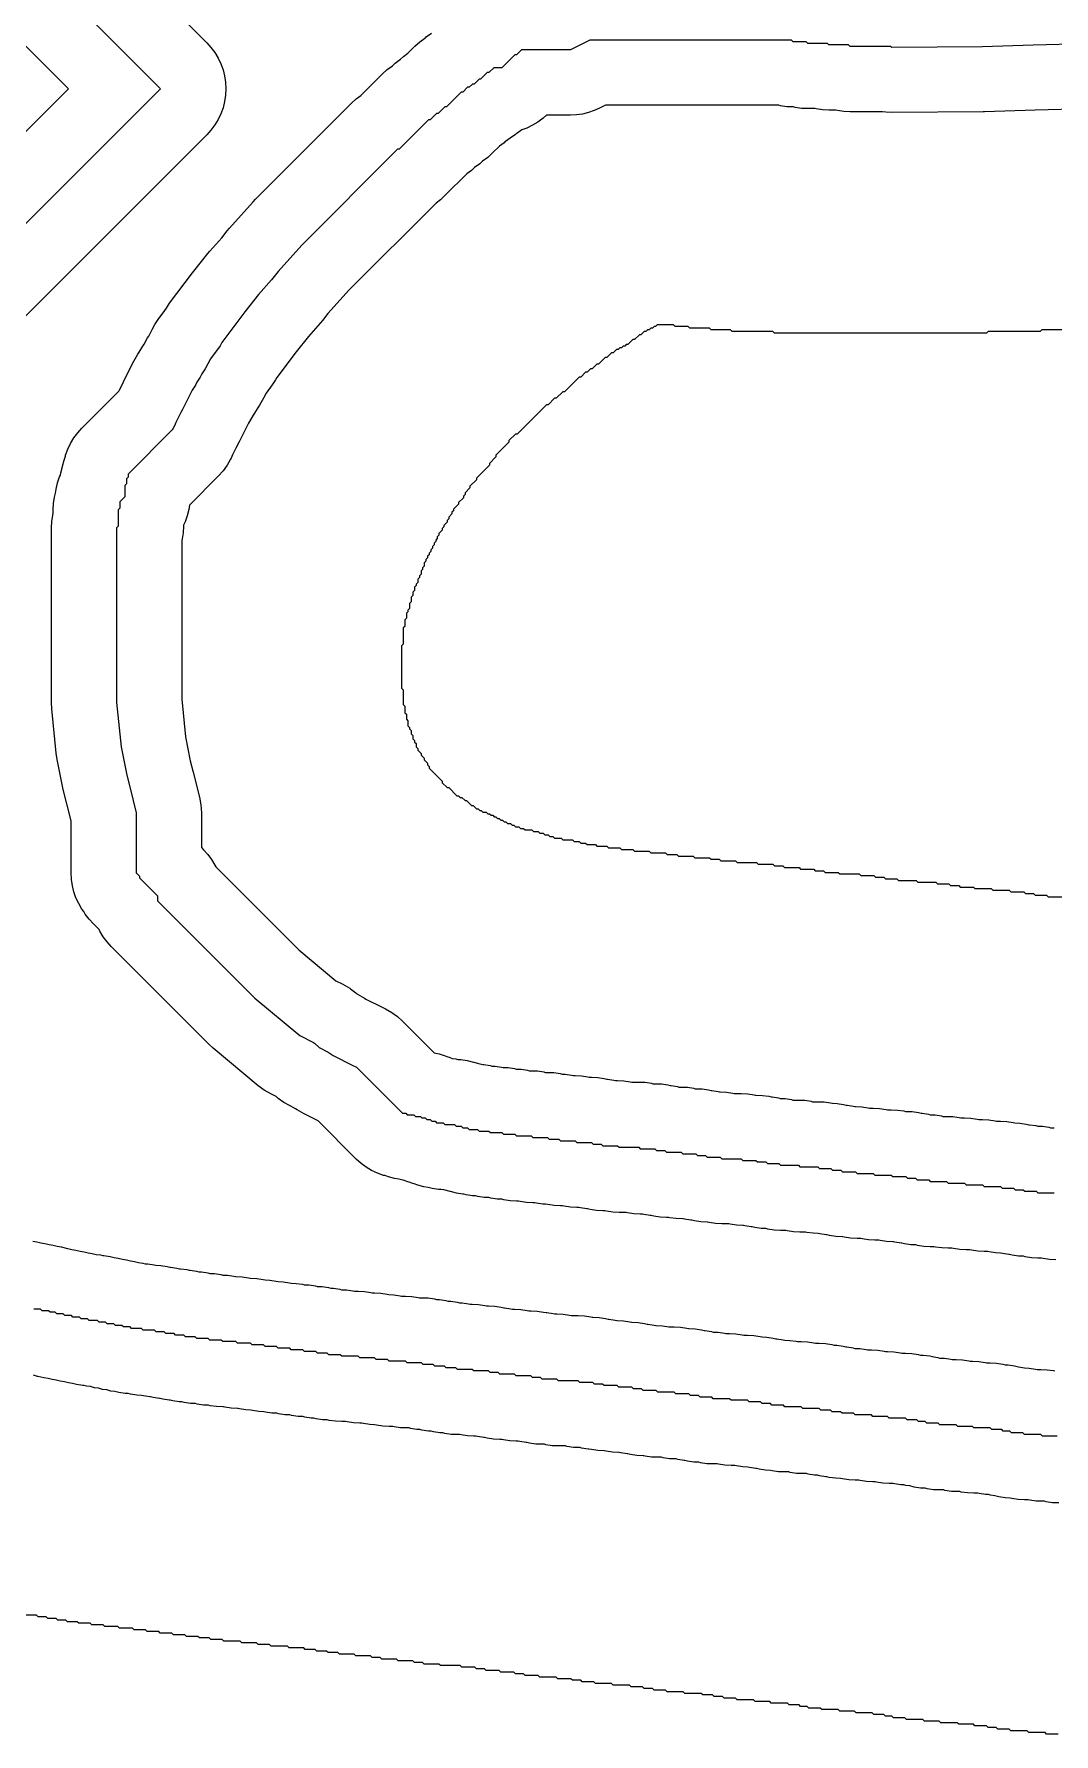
# Model space of a CAD drawing. Header units: millimetres. Extents: x 0 to 1800, y 0 to 406.
# Drawn here: x 1620.3 to 1683, y 34.4 to 138.8 of the extents above; entities that cross this region are included whole.
import ezdxf

# ---------------------------------------------------------------- set-up
doc = ezdxf.new("R2010")
doc.units = ezdxf.units.MM
for name, color, linetype in [('CENTERLINE', 1, 'Continuous'), ('GROOVE_8MM', 3, 'Continuous'), ('OUTLINE', 7, 'Continuous')]:
    doc.layers.add(name, color=color, linetype=linetype)

msp = doc.modelspace()

# ---------------------------------------------------------------- linework, layer by layer
at = {"layer": 'CENTERLINE'}
for points in [[(1610.54, 117.82), (1628.12, 135.4), (1613.65, 149.87)], [(1684.84, 138.17), (1681.67, 138.08), (1678.57, 137.98), (1672.99, 137.94), (1672.94, 137.99), (1670.44, 137.99), (1670.34, 138.09), (1669.14, 138.09), (1669.04, 138.19), (1667.84, 138.19), (1667.74, 138.29), (1666.94, 138.29), (1666.84, 138.39), (1654.47, 138.39), (1653.27, 137.79), (1650.26, 137.79), (1649.96, 137.49), (1649.86, 137.49), (1649.06, 136.69), (1648.56, 136.69), (1648.26, 136.39), (1648.16, 136.39), (1647.76, 135.99), (1647.66, 135.99), (1647.36, 135.69), (1647.26, 135.69), (1647.06, 135.49), (1646.96, 135.49), (1646.66, 135.19), (1646.56, 135.19), (1645.66, 134.29), (1645.56, 134.29), (1645.16, 133.89), (1645.06, 133.89), (1644.66, 133.49), (1644.56, 133.49), (1642.76, 131.69), (1642.66, 131.69), (1636.78, 125.8), (1635.33, 124.18), (1634.93, 123.68), (1634.13, 122.78), (1633.28, 121.71), (1631.87, 119.83), (1631.77, 119.63), (1631.17, 118.83), (1630.85, 118.2), (1630.65, 117.9), (1630.55, 117.7), (1630.35, 117.4), (1630.25, 117.2), (1630.05, 116.9), (1629.46, 115.72), (1629.36, 115.52), (1629.16, 115.12), (1629.06, 114.92), (1628.96, 114.72), (1628.86, 114.52), (1628.83, 114.46), (1626.12, 111.75), (1626.12, 111.55), (1626.02, 111.45), (1626.02, 111.15), (1625.92, 111.05), (1625.92, 110.35), (1625.62, 110.05), (1625.62, 109.65), (1625.52, 109.55), (1625.52, 108.55), (1625.42, 108.45), (1625.42, 97.73), (1625.69, 95.01), (1626.04, 93.27), (1626.24, 92.47), (1626.62, 90.95), (1626.62, 87.26), (1626.82, 87.06), (1626.82, 86.96), (1627.92, 85.86), (1627.92, 85.56), (1633.9, 79.58), (1636.67, 77.28), (1637.51, 76.86), (1637.56, 76.82), (1637.85, 76.54), (1638.41, 76.26), (1638.71, 76.06), (1639.88, 75.47), (1640.15, 75.34), (1642.96, 72.52), (1643.16, 72.52), (1643.26, 72.42), (1643.66, 72.42), (1643.76, 72.32), (1644.06, 72.32), (1644.16, 72.22), (1644.36, 72.22), (1644.46, 72.12), (1644.66, 72.12), (1644.76, 72.02), (1644.96, 72.02), (1645.06, 71.92), (1645.46, 71.92), (1645.56, 71.82), (1646.16, 71.82), (1646.26, 71.72), (1646.56, 71.72), (1646.66, 71.62), (1646.96, 71.62), (1647.06, 71.52), (1647.56, 71.52), (1647.66, 71.42), (1648.26, 71.42), (1648.36, 71.32), (1649.06, 71.32), (1649.16, 71.22), (1649.86, 71.22), (1649.96, 71.12), (1650.86, 71.12), (1650.96, 71.02), (1651.86, 71.02), (1651.96, 70.92), (1652.56, 70.92), (1652.66, 70.82), (1653.56, 70.82), (1653.66, 70.72), (1654.56, 70.72), (1654.66, 70.62), (1655.16, 70.62), (1655.26, 70.52), (1656.16, 70.52), (1656.26, 70.42), (1657.46, 70.42), (1657.56, 70.32), (1658.46, 70.32), (1658.56, 70.22), (1659.06, 70.22), (1659.16, 70.12), (1660.06, 70.12), (1660.16, 70.02), (1660.96, 70.02), (1661.06, 69.92), (1661.56, 69.92), (1661.66, 69.82), (1662.46, 69.82), (1662.56, 69.72), (1663.76, 69.72), (1663.86, 69.62), (1664.66, 69.62), (1664.76, 69.52), (1665.26, 69.52), (1665.36, 69.42), (1666.06, 69.42), (1666.16, 69.32), (1667.26, 69.32), (1667.36, 69.22), (1668.46, 69.22), (1668.56, 69.12), (1669.26, 69.12), (1669.36, 69.02), (1669.86, 69.02), (1669.96, 68.92), (1670.76, 68.92), (1670.86, 68.82), (1671.86, 68.82), (1671.96, 68.72), (1672.96, 68.72), (1673.06, 68.62), (1673.86, 68.62), (1673.96, 68.52), (1674.46, 68.52), (1674.56, 68.42), (1675.26, 68.42), (1675.36, 68.32), (1676.36, 68.32), (1676.46, 68.22), (1677.46, 68.22), (1677.56, 68.12), (1678.56, 68.12), (1678.66, 68.02), (1679.66, 68.02), (1679.76, 67.92), (1680.46, 67.92), (1680.56, 67.82), (1681.06, 67.82), (1681.16, 67.72), (1681.86, 67.72), (1681.96, 67.62), (1682.96, 67.62)], [(1683.14, 52.69), (1682.24, 52.69), (1682.14, 52.79), (1681.14, 52.79), (1681.04, 52.89), (1680.34, 52.89), (1680.24, 52.99), (1679.84, 52.99), (1679.74, 53.09), (1679.14, 53.09), (1679.04, 53.19), (1678.04, 53.19), (1677.94, 53.29), (1677.04, 53.29), (1676.94, 53.39), (1675.94, 53.39), (1675.84, 53.49), (1675.14, 53.49), (1675.04, 53.59), (1674.64, 53.59), (1674.54, 53.69), (1673.94, 53.69), (1673.84, 53.79), (1672.84, 53.79), (1672.74, 53.89), (1671.84, 53.89), (1671.74, 53.99), (1670.74, 53.99), (1670.64, 54.09), (1669.94, 54.09), (1669.84, 54.19), (1669.34, 54.19), (1669.24, 54.29), (1668.64, 54.29), (1668.54, 54.39), (1667.54, 54.39), (1667.44, 54.49), (1666.44, 54.49), (1666.34, 54.59), (1665.64, 54.59), (1665.54, 54.69), (1665.04, 54.69), (1664.94, 54.79), (1664.24, 54.79), (1664.14, 54.89), (1663.14, 54.89), (1663.04, 54.99), (1662.04, 54.99), (1661.94, 55.09), (1661.24, 55.09), (1661.14, 55.19), (1660.64, 55.19), (1660.54, 55.29), (1659.74, 55.29), (1659.64, 55.39), (1658.64, 55.39), (1658.54, 55.49), (1657.74, 55.49), (1657.64, 55.59), (1657.14, 55.59), (1657.04, 55.69), (1656.24, 55.69), (1656.14, 55.79), (1655.34, 55.79), (1655.24, 55.89), (1654.74, 55.89), (1654.64, 55.99), (1653.84, 55.99), (1653.74, 56.09), (1652.54, 56.09), (1652.44, 56.19), (1651.54, 56.19), (1651.44, 56.29), (1650.94, 56.29), (1650.84, 56.39), (1649.94, 56.39), (1649.84, 56.49), (1648.94, 56.49), (1648.84, 56.59), (1648.34, 56.59), (1648.24, 56.69), (1647.34, 56.69), (1647.24, 56.79), (1646.34, 56.79), (1646.24, 56.89), (1645.64, 56.89), (1645.54, 56.99), (1644.94, 56.99), (1644.84, 57.09), (1644.24, 57.09), (1644.14, 57.19), (1643.24, 57.19), (1643.14, 57.29), (1642.14, 57.29), (1642.04, 57.39), (1641.34, 57.39), (1641.24, 57.49), (1640.34, 57.49), (1640.24, 57.59), (1639.24, 57.59), (1639.14, 57.69), (1638.44, 57.69), (1638.34, 57.79), (1637.74, 57.79), (1637.64, 57.89), (1636.94, 57.89), (1636.84, 57.99), (1636.14, 57.99), (1636.04, 58.09), (1635.34, 58.09), (1635.24, 58.19), (1634.54, 58.19), (1634.44, 58.29), (1633.74, 58.29), (1633.64, 58.39), (1632.84, 58.39), (1632.74, 58.49), (1631.94, 58.49), (1631.84, 58.59), (1631.14, 58.59), (1631.04, 58.69), (1630.34, 58.69), (1630.24, 58.79), (1629.64, 58.79), (1629.54, 58.89), (1629.04, 58.89), (1628.94, 58.99), (1628.44, 58.99), (1628.34, 59.09), (1627.84, 59.09), (1627.74, 59.19), (1627.04, 59.19), (1626.94, 59.29), (1626.34, 59.29), (1626.24, 59.39), (1625.84, 59.39), (1625.74, 59.49), (1625.34, 59.49), (1625.24, 59.59), (1624.84, 59.59), (1624.74, 59.69), (1624.34, 59.69), (1624.24, 59.79), (1623.74, 59.79), (1623.64, 59.89), (1623.24, 59.89), (1623.14, 59.99), (1622.74, 59.99), (1622.64, 60.09), (1622.24, 60.09), (1622.14, 60.19), (1621.74, 60.19), (1621.64, 60.29), (1621.34, 60.29), (1621.24, 60.39), (1620.84, 60.39), (1620.74, 60.49), (1620.34, 60.49)]]:
    msp.add_lwpolyline(points, dxfattribs=at)
at = {"layer": 'GROOVE_8MM'}
for points in [[(1616.48, 152.7), (1630.95, 138.23), (1631.21, 137.94), (1631.45, 137.63), (1631.65, 137.29), (1631.82, 136.94), (1631.95, 136.57), (1632.04, 136.19), (1632.1, 135.8), (1632.12, 135.4), (1632.1, 135.01), (1632.04, 134.62), (1631.95, 134.24), (1631.82, 133.87), (1631.65, 133.52), (1631.45, 133.18), (1631.21, 132.87), (1630.95, 132.58), (1613.37, 115)], [(1608.42, 121.36), (1622.46, 135.4), (1611.29, 146.58)], [(1683.06, 63.52), (1682.67, 63.54), (1682.28, 63.6), (1682.19, 63.62), (1681.96, 63.62), (1681.57, 63.64), (1681.18, 63.7), (1681.07, 63.73), (1680.77, 63.74), (1680.38, 63.8), (1680.22, 63.84), (1680.17, 63.84), (1679.78, 63.9), (1679.67, 63.93), (1679.37, 63.94), (1678.98, 64), (1678.89, 64.02), (1678.66, 64.02), (1678.27, 64.04), (1677.88, 64.1), (1677.79, 64.12), (1677.56, 64.12), (1677.17, 64.14), (1676.78, 64.2), (1676.69, 64.22), (1676.46, 64.22), (1676.07, 64.24), (1675.68, 64.3), (1675.59, 64.32), (1675.36, 64.32), (1674.97, 64.34), (1674.58, 64.4), (1674.47, 64.43), (1674.17, 64.44), (1673.78, 64.5), (1673.62, 64.54), (1673.57, 64.54), (1673.18, 64.6), (1673.09, 64.62), (1673.06, 64.62), (1672.67, 64.64), (1672.28, 64.7), (1672.19, 64.72), (1671.96, 64.72), (1671.57, 64.74), (1671.18, 64.8), (1671.09, 64.82), (1670.86, 64.82), (1670.47, 64.84), (1670.08, 64.9), (1669.99, 64.92), (1669.96, 64.92), (1669.57, 64.94), (1669.18, 65), (1669.02, 65.04), (1668.97, 65.04), (1668.58, 65.1), (1668.47, 65.13), (1668.17, 65.14), (1667.78, 65.2), (1667.69, 65.22), (1667.36, 65.22), (1666.97, 65.24), (1666.58, 65.3), (1666.49, 65.32), (1666.16, 65.32), (1665.77, 65.34), (1665.38, 65.4), (1665.27, 65.43), (1664.97, 65.44), (1664.58, 65.5), (1664.42, 65.54), (1664.37, 65.54), (1663.98, 65.6), (1663.89, 65.62), (1663.86, 65.62), (1663.47, 65.64), (1663.08, 65.7), (1662.99, 65.72), (1662.56, 65.72), (1662.17, 65.74), (1661.78, 65.8), (1661.69, 65.82), (1661.66, 65.82), (1661.27, 65.84), (1660.88, 65.9), (1660.72, 65.94), (1660.67, 65.94), (1660.28, 66), (1660.19, 66.02), (1660.16, 66.02), (1659.77, 66.04), (1659.38, 66.1), (1659.29, 66.12), (1659.16, 66.12), (1658.77, 66.14), (1658.38, 66.2), (1658.22, 66.24), (1658.17, 66.24), (1657.78, 66.3), (1657.69, 66.32), (1657.56, 66.32), (1657.17, 66.34), (1656.78, 66.4), (1656.69, 66.42), (1656.26, 66.42), (1655.87, 66.44), (1655.48, 66.5), (1655.39, 66.52), (1655.26, 66.52), (1654.87, 66.54), (1654.48, 66.6), (1654.32, 66.64), (1654.27, 66.64), (1653.88, 66.7), (1653.79, 66.72), (1653.66, 66.72), (1653.27, 66.74), (1652.88, 66.8), (1652.79, 66.82), (1652.66, 66.82), (1652.27, 66.84), (1651.88, 66.9), (1651.74, 66.94), (1651.57, 66.94), (1651.18, 67), (1651.09, 67.02), (1650.96, 67.02), (1650.57, 67.04), (1650.18, 67.1), (1650.09, 67.12), (1649.96, 67.12), (1649.57, 67.14), (1649.18, 67.2), (1649.07, 67.23), (1648.77, 67.24), (1648.38, 67.3), (1648.27, 67.33), (1647.97, 67.34), (1647.58, 67.4), (1647.44, 67.44), (1647.27, 67.44), (1646.88, 67.5), (1646.72, 67.54), (1646.67, 67.54), (1646.28, 67.6), (1645.9, 67.7), (1645.89, 67.7), (1645.88, 67.7), (1645.5, 67.8), (1645.49, 67.8), (1645.48, 67.8), (1645.34, 67.84), (1645.17, 67.84), (1644.78, 67.9), (1644.53, 67.96), (1644.28, 68), (1643.9, 68.1), (1643.67, 68.18), (1643.6, 68.2), (1643.37, 68.28), (1643.3, 68.3), (1643.07, 68.38), (1643, 68.4), (1642.99, 68.4), (1642.98, 68.4), (1642.73, 68.46), (1642.48, 68.5), (1642.1, 68.6), (1641.87, 68.68), (1641.8, 68.7), (1641.43, 68.83), (1641.07, 69), (1640.74, 69.2), (1640.42, 69.43), (1640.13, 69.7), (1637.78, 72.05), (1636.92, 72.48), (1636.49, 72.73), (1636.4, 72.79), (1636.06, 72.96), (1635.68, 73.17), (1635.34, 73.42), (1635.22, 73.53), (1634.88, 73.7), (1634.48, 73.93), (1634.11, 74.2), (1631.34, 76.51), (1631.07, 76.76), (1625.09, 82.74), (1624.83, 83.03), (1624.59, 83.34), (1624.39, 83.68), (1624.34, 83.79), (1623.99, 84.14), (1623.73, 84.43), (1623.49, 84.74), (1623.4, 84.9), (1623.29, 85.04), (1623.09, 85.38), (1622.92, 85.73), (1622.79, 86.1), (1622.7, 86.48), (1622.64, 86.87), (1622.62, 87.26), (1622.62, 90.46), (1622.36, 91.5), (1622.16, 92.3), (1622.12, 92.48), (1621.77, 94.23), (1621.71, 94.62), (1621.44, 97.34), (1621.42, 97.73), (1621.42, 108.45), (1621.44, 108.84), (1621.5, 109.23), (1621.52, 109.32), (1621.52, 109.55), (1621.54, 109.94), (1621.6, 110.33), (1621.66, 110.58), (1621.7, 110.83), (1621.79, 111.21), (1621.92, 111.58), (1621.98, 111.69), (1622, 111.83), (1622.09, 112.21), (1622.09, 112.22), (1622.1, 112.23), (1622.19, 112.61), (1622.27, 112.84), (1622.29, 112.91), (1622.42, 113.28), (1622.59, 113.63), (1622.79, 113.97), (1623.03, 114.28), (1623.29, 114.57), (1625.55, 116.83), (1625.59, 116.91), (1625.79, 117.31), (1625.89, 117.51), (1626.47, 118.68), (1626.72, 119.11), (1626.8, 119.23), (1627.02, 119.61), (1627.1, 119.73), (1627.32, 120.11), (1627.39, 120.21), (1627.59, 120.62), (1627.77, 120.94), (1627.97, 121.23), (1628.38, 121.78), (1628.47, 121.94), (1628.67, 122.23), (1630.08, 124.11), (1630.16, 124.21), (1631.01, 125.28), (1631.14, 125.44), (1631.87, 126.26), (1632.21, 126.68), (1632.34, 126.84), (1633.79, 128.46), (1633.95, 128.63), (1639.83, 134.51), (1640.12, 134.78), (1640.4, 134.99), (1641.73, 136.31), (1642.02, 136.58), (1642.34, 136.81), (1642.34, 136.81), (1642.52, 136.98), (1642.84, 137.21), (1642.84, 137.21), (1643.02, 137.38), (1643.3, 137.59), (1643.73, 138.01), (1644.02, 138.28), (1644.34, 138.51), (1644.37, 138.53), (1644.42, 138.58), (1644.74, 138.81)], [(1684.96, 134.18), (1681.79, 134.08), (1678.69, 133.99), (1678.6, 133.98), (1673.02, 133.94), (1672.62, 133.96), (1672.42, 133.99), (1670.44, 133.99), (1670.05, 134), (1669.66, 134.06), (1669.57, 134.09), (1669.14, 134.09), (1668.75, 134.1), (1668.36, 134.16), (1668.27, 134.19), (1667.84, 134.19), (1667.45, 134.2), (1667.06, 134.26), (1666.97, 134.29), (1666.94, 134.29), (1666.55, 134.3), (1666.16, 134.36), (1666.07, 134.39), (1655.42, 134.39), (1655.06, 134.21), (1654.72, 134.06), (1654.37, 133.94), (1654.01, 133.85), (1653.64, 133.8), (1653.27, 133.79), (1651.81, 133.79), (1651.6, 133.59), (1651.28, 133.36), (1650.94, 133.16), (1650.59, 132.99), (1650.28, 132.88), (1649.98, 132.66), (1649.95, 132.64), (1649.9, 132.59), (1649.58, 132.36), (1649.42, 132.26), (1649.28, 132.16), (1649.25, 132.14), (1649.2, 132.09), (1648.92, 131.88), (1648.49, 131.46), (1648.2, 131.19), (1647.88, 130.96), (1647.88, 130.96), (1647.7, 130.79), (1647.38, 130.56), (1647.38, 130.56), (1647.2, 130.39), (1646.92, 130.18), (1645.59, 128.86), (1645.3, 128.59), (1645.02, 128.38), (1639.69, 123.06), (1638.39, 121.6), (1638.06, 121.18), (1637.92, 121.02), (1637.19, 120.2), (1636.44, 119.26), (1635.26, 117.68), (1635.17, 117.53), (1634.97, 117.23), (1634.59, 116.72), (1634.43, 116.41), (1634.18, 115.98), (1634.1, 115.86), (1633.88, 115.48), (1633.8, 115.36), (1633.58, 114.98), (1633.52, 114.88), (1633.04, 113.93), (1632.94, 113.73), (1632.74, 113.33), (1632.64, 113.13), (1632.54, 112.93), (1632.44, 112.73), (1632.41, 112.67), (1632.2, 112.3), (1631.95, 111.95), (1631.66, 111.63), (1629.89, 109.85), (1629.84, 109.57), (1629.75, 109.18), (1629.62, 108.81), (1629.52, 108.61), (1629.52, 108.55), (1629.5, 108.15), (1629.44, 107.77), (1629.42, 107.67), (1629.42, 97.93), (1629.65, 95.61), (1629.94, 94.15), (1630.12, 93.44), (1630.5, 91.92), (1630.59, 91.44), (1630.62, 90.95), (1630.62, 88.82), (1630.75, 88.69), (1631.01, 88.4), (1631.25, 88.09), (1631.45, 87.75), (1631.5, 87.64), (1636.6, 82.54), (1638.87, 80.65), (1639.3, 80.43), (1639.73, 80.18), (1639.78, 80.15), (1640.1, 79.91), (1640.17, 79.85), (1640.2, 79.83), (1640.63, 79.58), (1640.72, 79.52), (1641.67, 79.05), (1641.93, 78.92), (1642.31, 78.7), (1642.65, 78.45), (1642.97, 78.17), (1644.91, 76.23), (1645.22, 76.15), (1645.45, 76.07), (1645.52, 76.05), (1645.75, 75.97), (1645.82, 75.95), (1646.02, 75.88), (1646.24, 75.85), (1646.37, 75.81), (1646.55, 75.81), (1646.94, 75.75), (1647.32, 75.65), (1647.33, 75.65), (1647.34, 75.65), (1647.72, 75.55), (1647.73, 75.55), (1647.74, 75.55), (1647.9, 75.51), (1647.95, 75.51), (1648.34, 75.45), (1648.47, 75.41), (1648.65, 75.41), (1649.04, 75.35), (1649.15, 75.32), (1649.45, 75.31), (1649.84, 75.25), (1649.95, 75.22), (1650.25, 75.21), (1650.64, 75.15), (1650.73, 75.12), (1650.86, 75.12), (1651.25, 75.11), (1651.64, 75.05), (1651.73, 75.02), (1651.86, 75.02), (1652.25, 75.01), (1652.64, 74.95), (1652.77, 74.91), (1652.95, 74.91), (1653.34, 74.85), (1653.43, 74.82), (1653.56, 74.82), (1653.95, 74.81), (1654.34, 74.75), (1654.43, 74.72), (1654.56, 74.72), (1654.95, 74.71), (1655.34, 74.65), (1655.5, 74.61), (1655.55, 74.61), (1655.94, 74.55), (1656.03, 74.52), (1656.16, 74.52), (1656.55, 74.51), (1656.94, 74.45), (1657.03, 74.42), (1657.46, 74.42), (1657.85, 74.41), (1658.24, 74.35), (1658.33, 74.32), (1658.46, 74.32), (1658.85, 74.31), (1659.24, 74.25), (1659.4, 74.21), (1659.45, 74.21), (1659.84, 74.15), (1659.93, 74.12), (1660.06, 74.12), (1660.45, 74.11), (1660.84, 74.05), (1660.93, 74.02), (1660.96, 74.02), (1661.35, 74.01), (1661.74, 73.95), (1661.9, 73.91), (1661.95, 73.91), (1662.34, 73.85), (1662.43, 73.82), (1662.46, 73.82), (1662.85, 73.81), (1663.24, 73.75), (1663.33, 73.72), (1663.76, 73.72), (1664.15, 73.71), (1664.54, 73.65), (1664.63, 73.62), (1664.66, 73.62), (1665.05, 73.61), (1665.44, 73.55), (1665.6, 73.51), (1665.65, 73.51), (1666.04, 73.45), (1666.15, 73.42), (1666.45, 73.41), (1666.84, 73.35), (1666.93, 73.32), (1667.26, 73.32), (1667.65, 73.31), (1668.04, 73.25), (1668.13, 73.22), (1668.46, 73.22), (1668.85, 73.21), (1669.24, 73.15), (1669.35, 73.12), (1669.65, 73.11), (1670.04, 73.05), (1670.2, 73.01), (1670.25, 73.01), (1670.64, 72.95), (1670.73, 72.92), (1670.76, 72.92), (1671.15, 72.91), (1671.54, 72.85), (1671.63, 72.82), (1671.86, 72.82), (1672.25, 72.81), (1672.64, 72.75), (1672.73, 72.72), (1672.96, 72.72), (1673.35, 72.71), (1673.74, 72.65), (1673.83, 72.62), (1673.86, 72.62), (1674.25, 72.61), (1674.64, 72.55), (1674.8, 72.51), (1674.85, 72.51), (1675.24, 72.45), (1675.35, 72.42), (1675.65, 72.41), (1676.04, 72.35), (1676.13, 72.32), (1676.36, 72.32), (1676.75, 72.31), (1677.14, 72.25), (1677.23, 72.22), (1677.46, 72.22), (1677.85, 72.21), (1678.24, 72.15), (1678.33, 72.12), (1678.56, 72.12), (1678.95, 72.11), (1679.34, 72.05), (1679.43, 72.02), (1679.66, 72.02), (1680.05, 72.01), (1680.44, 71.95), (1680.55, 71.92), (1680.85, 71.91), (1681.24, 71.85), (1681.4, 71.81), (1681.45, 71.81), (1681.84, 71.75), (1681.95, 71.72), (1682.25, 71.71), (1682.64, 71.65), (1682.73, 71.62), (1682.96, 71.62)], [(1620.27, 64.65), (1620.52, 64.61), (1620.77, 64.55), (1621.02, 64.51), (1621.27, 64.45), (1621.52, 64.41), (1621.77, 64.35), (1622.02, 64.31), (1622.4, 64.21), (1622.41, 64.21), (1622.42, 64.21), (1622.67, 64.15), (1622.92, 64.11), (1623.17, 64.05), (1623.42, 64.01), (1623.67, 63.95), (1623.92, 63.91), (1624.17, 63.85), (1624.42, 63.81), (1624.58, 63.77), (1624.63, 63.77), (1625.02, 63.71), (1625.27, 63.65), (1625.52, 63.61), (1625.77, 63.55), (1626.02, 63.51), (1626.27, 63.45), (1626.52, 63.41), (1626.77, 63.35), (1627.02, 63.31), (1627.16, 63.27), (1627.33, 63.27), (1627.72, 63.21), (1627.83, 63.18), (1628.13, 63.17), (1628.52, 63.11), (1628.68, 63.07), (1628.73, 63.07), (1629.12, 63.01), (1629.28, 62.97), (1629.33, 62.97), (1629.72, 62.91), (1629.88, 62.87), (1629.93, 62.87), (1630.32, 62.81), (1630.46, 62.77), (1630.63, 62.77), (1631.02, 62.71), (1631.13, 62.68), (1631.43, 62.67), (1631.82, 62.61), (1631.93, 62.58), (1632.23, 62.57), (1632.62, 62.51), (1632.71, 62.49), (1632.74, 62.49), (1633.13, 62.47), (1633.52, 62.41), (1633.61, 62.39), (1633.64, 62.39), (1634.03, 62.37), (1634.42, 62.31), (1634.53, 62.28), (1634.83, 62.27), (1635.22, 62.21), (1635.33, 62.18), (1635.63, 62.17), (1636.02, 62.11), (1636.13, 62.08), (1636.43, 62.07), (1636.82, 62.01), (1636.93, 61.98), (1637.23, 61.97), (1637.62, 61.91), (1637.73, 61.88), (1638.03, 61.87), (1638.42, 61.81), (1638.56, 61.77), (1638.73, 61.77), (1639.12, 61.71), (1639.23, 61.68), (1639.53, 61.67), (1639.92, 61.61), (1640.01, 61.59), (1640.24, 61.59), (1640.63, 61.57), (1641.02, 61.51), (1641.11, 61.49), (1641.24, 61.49), (1641.63, 61.47), (1642.02, 61.41), (1642.13, 61.38), (1642.43, 61.37), (1642.82, 61.31), (1642.91, 61.29), (1643.14, 61.29), (1643.53, 61.27), (1643.92, 61.21), (1644.01, 61.19), (1644.14, 61.19), (1644.53, 61.17), (1644.92, 61.11), (1645.06, 61.07), (1645.23, 61.07), (1645.62, 61.01), (1645.76, 60.97), (1645.93, 60.97), (1646.32, 60.91), (1646.46, 60.87), (1646.63, 60.87), (1647.02, 60.81), (1647.11, 60.79), (1647.24, 60.79), (1647.63, 60.77), (1648.02, 60.71), (1648.11, 60.69), (1648.24, 60.69), (1648.63, 60.67), (1649.02, 60.61), (1649.18, 60.57), (1649.23, 60.57), (1649.62, 60.51), (1649.71, 60.49), (1649.84, 60.49), (1650.23, 60.47), (1650.62, 60.41), (1650.71, 60.39), (1650.84, 60.39), (1651.23, 60.37), (1651.62, 60.31), (1651.78, 60.27), (1651.83, 60.27), (1652.22, 60.21), (1652.31, 60.19), (1652.44, 60.19), (1652.83, 60.17), (1653.22, 60.11), (1653.31, 60.09), (1653.74, 60.09), (1654.13, 60.07), (1654.52, 60.01), (1654.61, 59.99), (1654.64, 59.99), (1655.03, 59.97), (1655.42, 59.91), (1655.58, 59.87), (1655.63, 59.87), (1656.02, 59.81), (1656.11, 59.79), (1656.14, 59.79), (1656.53, 59.77), (1656.92, 59.71), (1657.01, 59.69), (1657.04, 59.69), (1657.43, 59.67), (1657.82, 59.61), (1657.98, 59.57), (1658.03, 59.57), (1658.42, 59.51), (1658.51, 59.49), (1658.54, 59.49), (1658.93, 59.47), (1659.32, 59.41), (1659.41, 59.39), (1659.64, 59.39), (1660.03, 59.37), (1660.42, 59.31), (1660.51, 59.29), (1660.54, 59.29), (1660.93, 59.27), (1661.32, 59.21), (1661.48, 59.17), (1661.53, 59.17), (1661.92, 59.11), (1662.03, 59.08), (1662.33, 59.07), (1662.72, 59.01), (1662.81, 58.99), (1663.04, 58.99), (1663.43, 58.97), (1663.82, 58.91), (1663.91, 58.89), (1664.14, 58.89), (1664.53, 58.87), (1664.92, 58.81), (1665.03, 58.78), (1665.33, 58.77), (1665.72, 58.71), (1665.88, 58.67), (1665.93, 58.67), (1666.32, 58.61), (1666.43, 58.58), (1666.73, 58.57), (1667.12, 58.51), (1667.21, 58.49), (1667.44, 58.49), (1667.83, 58.47), (1668.22, 58.41), (1668.31, 58.39), (1668.54, 58.39), (1668.93, 58.37), (1669.32, 58.31), (1669.46, 58.27), (1669.63, 58.27), (1670.02, 58.21), (1670.18, 58.17), (1670.23, 58.17), (1670.62, 58.11), (1670.73, 58.08), (1671.03, 58.07), (1671.42, 58.01), (1671.51, 57.99), (1671.74, 57.99), (1672.13, 57.97), (1672.52, 57.91), (1672.61, 57.89), (1672.74, 57.89), (1673.13, 57.87), (1673.52, 57.81), (1673.61, 57.79), (1673.84, 57.79), (1674.23, 57.77), (1674.62, 57.71), (1674.76, 57.67), (1674.93, 57.67), (1675.32, 57.61), (1675.57, 57.55), (1675.82, 57.51), (1675.93, 57.48), (1676.23, 57.47), (1676.62, 57.41), (1676.71, 57.39), (1676.94, 57.39), (1677.33, 57.37), (1677.72, 57.31), (1677.81, 57.29), (1677.94, 57.29), (1678.33, 57.27), (1678.72, 57.21), (1678.81, 57.19), (1679.04, 57.19), (1679.43, 57.17), (1679.82, 57.11), (1679.96, 57.07), (1680.13, 57.07), (1680.52, 57.01), (1680.77, 56.95), (1681.02, 56.91), (1681.13, 56.88), (1681.43, 56.87), (1681.82, 56.81), (1681.91, 56.79), (1682.14, 56.79), (1682.53, 56.77), (1682.92, 56.71), (1683.01, 56.69)], [(1683.24, 48.59), (1682.85, 48.6), (1682.46, 48.66), (1682.37, 48.69), (1682.24, 48.69), (1681.85, 48.7), (1681.46, 48.76), (1681.37, 48.79), (1681.14, 48.79), (1680.75, 48.8), (1680.36, 48.86), (1680.25, 48.89), (1679.95, 48.9), (1679.56, 48.96), (1679.31, 49.03), (1679.06, 49.06), (1678.93, 49.1), (1678.75, 49.1), (1678.36, 49.16), (1678.27, 49.19), (1678.04, 49.19), (1677.65, 49.2), (1677.26, 49.26), (1677.17, 49.29), (1677.04, 49.29), (1676.65, 49.3), (1676.26, 49.36), (1676.17, 49.39), (1675.94, 49.39), (1675.55, 49.4), (1675.16, 49.46), (1675.05, 49.49), (1674.75, 49.5), (1674.36, 49.56), (1674.11, 49.63), (1673.86, 49.66), (1673.73, 49.7), (1673.55, 49.7), (1673.16, 49.76), (1673.07, 49.79), (1672.84, 49.79), (1672.45, 49.8), (1672.06, 49.86), (1671.97, 49.89), (1671.84, 49.89), (1671.45, 49.9), (1671.06, 49.96), (1670.97, 49.99), (1670.74, 49.99), (1670.35, 50), (1669.96, 50.06), (1669.85, 50.09), (1669.55, 50.1), (1669.16, 50.16), (1669, 50.2), (1668.95, 50.2), (1668.56, 50.26), (1668.43, 50.3), (1668.25, 50.3), (1667.86, 50.36), (1667.77, 50.39), (1667.54, 50.39), (1667.15, 50.4), (1666.76, 50.46), (1666.67, 50.49), (1666.44, 50.49), (1666.05, 50.5), (1665.66, 50.56), (1665.55, 50.59), (1665.25, 50.6), (1664.86, 50.66), (1664.7, 50.7), (1664.65, 50.7), (1664.26, 50.76), (1664.15, 50.79), (1663.85, 50.8), (1663.46, 50.86), (1663.37, 50.89), (1663.14, 50.89), (1662.75, 50.9), (1662.36, 50.96), (1662.27, 50.99), (1662.04, 50.99), (1661.65, 51), (1661.26, 51.06), (1661.15, 51.09), (1660.85, 51.1), (1660.46, 51.16), (1660.3, 51.2), (1660.25, 51.2), (1659.86, 51.26), (1659.77, 51.29), (1659.74, 51.29), (1659.35, 51.3), (1658.96, 51.36), (1658.87, 51.39), (1658.64, 51.39), (1658.25, 51.4), (1657.86, 51.46), (1657.77, 51.49), (1657.74, 51.49), (1657.35, 51.5), (1656.96, 51.56), (1656.8, 51.6), (1656.75, 51.6), (1656.36, 51.66), (1656.27, 51.69), (1656.24, 51.69), (1655.85, 51.7), (1655.46, 51.76), (1655.37, 51.79), (1655.34, 51.79), (1654.95, 51.8), (1654.56, 51.86), (1654.4, 51.9), (1654.35, 51.9), (1653.96, 51.96), (1653.87, 51.99), (1653.84, 51.99), (1653.45, 52), (1653.06, 52.06), (1652.97, 52.09), (1652.54, 52.09), (1652.15, 52.1), (1651.76, 52.16), (1651.67, 52.19), (1651.54, 52.19), (1651.15, 52.2), (1650.76, 52.26), (1650.6, 52.3), (1650.55, 52.3), (1650.16, 52.36), (1650.07, 52.39), (1649.94, 52.39), (1649.55, 52.4), (1649.16, 52.46), (1649.07, 52.49), (1648.94, 52.49), (1648.55, 52.5), (1648.16, 52.56), (1648, 52.6), (1647.95, 52.6), (1647.56, 52.66), (1647.47, 52.69), (1647.34, 52.69), (1646.95, 52.7), (1646.56, 52.76), (1646.47, 52.79), (1646.34, 52.79), (1645.95, 52.8), (1645.56, 52.86), (1645.43, 52.9), (1645.25, 52.9), (1644.86, 52.96), (1644.73, 53), (1644.55, 53), (1644.16, 53.06), (1644.03, 53.1), (1643.85, 53.1), (1643.46, 53.16), (1643.37, 53.19), (1643.24, 53.19), (1642.85, 53.2), (1642.46, 53.26), (1642.37, 53.29), (1642.14, 53.29), (1641.75, 53.3), (1641.36, 53.36), (1641.25, 53.39), (1640.95, 53.4), (1640.56, 53.46), (1640.47, 53.49), (1640.34, 53.49), (1639.95, 53.5), (1639.56, 53.56), (1639.47, 53.59), (1639.24, 53.59), (1638.85, 53.6), (1638.46, 53.66), (1638.35, 53.69), (1638.05, 53.7), (1637.66, 53.76), (1637.53, 53.8), (1637.35, 53.8), (1636.96, 53.86), (1636.85, 53.89), (1636.55, 53.9), (1636.16, 53.96), (1636.05, 53.99), (1635.75, 54), (1635.36, 54.06), (1635.25, 54.09), (1634.95, 54.1), (1634.56, 54.16), (1634.45, 54.19), (1634.15, 54.2), (1633.76, 54.26), (1633.65, 54.29), (1633.35, 54.3), (1632.96, 54.36), (1632.87, 54.39), (1632.84, 54.39), (1632.45, 54.4), (1632.06, 54.46), (1631.97, 54.49), (1631.94, 54.49), (1631.55, 54.5), (1631.16, 54.56), (1631.05, 54.59), (1630.75, 54.6), (1630.36, 54.66), (1630.25, 54.69), (1629.95, 54.7), (1629.56, 54.76), (1629.43, 54.8), (1629.25, 54.8), (1628.86, 54.86), (1628.7, 54.9), (1628.65, 54.9), (1628.26, 54.96), (1628.1, 55), (1628.05, 55), (1627.66, 55.06), (1627.5, 55.1), (1627.45, 55.1), (1627.06, 55.16), (1626.95, 55.19), (1626.65, 55.2), (1626.26, 55.26), (1626.13, 55.3), (1625.95, 55.3), (1625.56, 55.36), (1625.31, 55.43), (1625.06, 55.46), (1624.81, 55.53), (1624.56, 55.56), (1624.31, 55.63), (1624.06, 55.66), (1623.81, 55.73), (1623.56, 55.76), (1623.4, 55.8), (1623.35, 55.8), (1622.96, 55.86), (1622.71, 55.93), (1622.46, 55.96), (1622.21, 56.03), (1621.96, 56.06), (1621.71, 56.13), (1621.46, 56.16), (1621.21, 56.23), (1620.96, 56.26), (1620.58, 56.36), (1620.57, 56.36), (1620.56, 56.36), (1620.31, 56.43)]]:
    msp.add_lwpolyline(points, dxfattribs=at)
at = {"layer": 'OUTLINE'}
for points in [[(1685.4, 120.6), (1682.2, 120.6), (1682.1, 120.5), (1678.9, 120.5), (1678.8, 120.4), (1665.8, 120.4), (1665.7, 120.5), (1663.2, 120.5), (1663.1, 120.6), (1661.9, 120.6), (1661.8, 120.7), (1660.6, 120.7), (1660.5, 120.8), (1659.7, 120.8), (1659.6, 120.9), (1658.6, 120.9), (1658.5, 120.8), (1658.4, 120.8), (1658.3, 120.7), (1658.2, 120.7), (1658.1, 120.6), (1658, 120.6), (1657.9, 120.5), (1657.8, 120.5), (1657.6, 120.3), (1657.5, 120.3), (1657.2, 120), (1657.1, 120), (1656.8, 119.7), (1656.7, 119.7), (1656.6, 119.6), (1656.5, 119.6), (1656.4, 119.5), (1656.3, 119.5), (1656.2, 119.4), (1656.1, 119.4), (1655.9, 119.2), (1655.8, 119.2), (1655.5, 118.9), (1655.4, 118.9), (1655, 118.5), (1654.9, 118.5), (1654.6, 118.2), (1654.5, 118.2), (1654.3, 118), (1654.2, 118), (1653.9, 117.7), (1653.8, 117.7), (1652.9, 116.8), (1652.8, 116.8), (1652.4, 116.4), (1652.3, 116.4), (1651.9, 116), (1651.8, 116), (1650, 114.2), (1649.9, 114.2), (1649.5, 113.8), (1649.5, 113.7), (1648.7, 112.9), (1648.7, 112.8), (1648.3, 112.4), (1648.3, 112.3), (1647.5, 111.5), (1647.5, 111.4), (1647.1, 111), (1647.1, 110.9), (1646.8, 110.6), (1646.8, 110.5), (1646.7, 110.4), (1646.7, 110.3), (1646.4, 110), (1646.4, 109.9), (1646.1, 109.6), (1646.1, 109.5), (1646, 109.4), (1646, 109.3), (1645.8, 109.1), (1645.8, 109), (1645.7, 108.9), (1645.7, 108.8), (1645.5, 108.6), (1645.5, 108.5), (1645.4, 108.4), (1645.4, 108.3), (1645.2, 108.1), (1645.2, 108), (1645.1, 107.9), (1645.1, 107.8), (1645, 107.7), (1645, 107.6), (1644.9, 107.5), (1644.9, 107.4), (1644.8, 107.3), (1644.8, 107.2), (1644.7, 107.1), (1644.7, 107), (1644.6, 106.9), (1644.6, 106.8), (1644.5, 106.7), (1644.5, 106.6), (1644.4, 106.5), (1644.4, 106.4), (1644.3, 106.3), (1644.3, 106.1), (1644.2, 106), (1644.2, 105.9), (1644.1, 105.8), (1644.1, 105.6), (1644, 105.5), (1644, 105.4), (1643.9, 105.3), (1643.9, 105.1), (1643.8, 105), (1643.8, 104.9), (1643.7, 104.8), (1643.7, 104.6), (1643.6, 104.5), (1643.6, 104.3), (1643.5, 104.2), (1643.5, 103.9), (1643.4, 103.8), (1643.4, 103.5), (1643.3, 103.4), (1643.3, 103.3), (1643.2, 103.2), (1643.2, 102.9), (1643.1, 102.8), (1643.1, 102.4), (1643, 102.3), (1643, 101.3), (1642.9, 101.2), (1642.9, 98.6), (1643, 98.5), (1643, 97.6), (1643.1, 97.5), (1643.1, 97.1), (1643.2, 97), (1643.2, 96.7), (1643.3, 96.6), (1643.3, 96.3), (1643.4, 96.2), (1643.4, 96.1), (1643.5, 96), (1643.5, 95.8), (1643.6, 95.7), (1643.6, 95.5), (1643.7, 95.4), (1643.7, 95.3), (1643.8, 95.2), (1643.8, 95), (1643.9, 94.9), (1643.9, 94.8), (1644.1, 94.6), (1644.1, 94.5), (1644.3, 94.3), (1644.3, 94.2), (1644.5, 94), (1644.5, 93.9), (1644.6, 93.8), (1644.6, 93.7), (1645.4, 92.9), (1645.4, 92.8), (1645.7, 92.5), (1645.8, 92.5), (1646.3, 92), (1646.4, 92), (1646.5, 91.9), (1646.6, 91.9), (1646.8, 91.7), (1646.9, 91.7), (1647.2, 91.4), (1647.3, 91.4), (1647.5, 91.2), (1647.6, 91.2), (1647.7, 91.1), (1647.8, 91.1), (1647.9, 91), (1648.1, 91), (1648.2, 90.9), (1648.3, 90.9), (1648.4, 90.8), (1648.5, 90.8), (1648.6, 90.7), (1648.7, 90.7), (1648.8, 90.6), (1648.9, 90.6), (1649, 90.5), (1649.1, 90.5), (1649.2, 90.4), (1649.3, 90.4), (1649.4, 90.3), (1649.6, 90.3), (1649.7, 90.2), (1649.8, 90.2), (1649.9, 90.1), (1650.1, 90.1), (1650.2, 90), (1650.4, 90), (1650.5, 89.9), (1650.9, 89.9), (1651, 89.8), (1651.3, 89.8), (1651.4, 89.7), (1651.6, 89.7), (1651.7, 89.6), (1651.9, 89.6), (1652, 89.5), (1652.2, 89.5), (1652.3, 89.4), (1652.7, 89.4), (1652.8, 89.3), (1653.4, 89.3), (1653.5, 89.2), (1653.8, 89.2), (1653.9, 89.1), (1654.2, 89.1), (1654.3, 89), (1654.8, 89), (1654.9, 88.9), (1655.5, 88.9), (1655.6, 88.8), (1656.3, 88.8), (1656.4, 88.7), (1657.1, 88.7), (1657.2, 88.6), (1658.1, 88.6), (1658.2, 88.5), (1659.1, 88.5), (1659.2, 88.4), (1659.8, 88.4), (1659.9, 88.3), (1660.8, 88.3), (1660.9, 88.2), (1661.8, 88.2), (1661.9, 88.1), (1662.4, 88.1), (1662.5, 88), (1663.4, 88), (1663.5, 87.9), (1664.7, 87.9), (1664.8, 87.8), (1665.7, 87.8), (1665.8, 87.7), (1666.3, 87.7), (1666.4, 87.6), (1667.3, 87.6), (1667.4, 87.5), (1668.2, 87.5), (1668.3, 87.4), (1668.8, 87.4), (1668.9, 87.3), (1669.7, 87.3), (1669.8, 87.2), (1671, 87.2), (1671.1, 87.1), (1671.9, 87.1), (1672, 87), (1672.5, 87), (1672.6, 86.9), (1673.3, 86.9), (1673.4, 86.8), (1674.5, 86.8), (1674.6, 86.7), (1675.7, 86.7), (1675.8, 86.6), (1676.5, 86.6), (1676.6, 86.5), (1677.1, 86.5), (1677.2, 86.4), (1678, 86.4), (1678.1, 86.3), (1679.1, 86.3), (1679.2, 86.2), (1680.2, 86.2), (1680.3, 86.1), (1681.1, 86.1), (1681.2, 86), (1681.7, 86), (1681.8, 85.9), (1682.5, 85.9), (1682.6, 85.8), (1683.6, 85.8)], [(1683.2, 34.4), (1682.5, 34.4), (1682.4, 34.5), (1681.4, 34.5), (1681.3, 34.6), (1680.3, 34.6), (1680.2, 34.7), (1679.5, 34.7), (1679.4, 34.8), (1678.9, 34.8), (1678.8, 34.9), (1678.1, 34.9), (1678, 35), (1677.1, 35), (1677, 35.1), (1676, 35.1), (1675.9, 35.2), (1675, 35.2), (1674.9, 35.3), (1673.9, 35.3), (1673.8, 35.4), (1673.1, 35.4), (1673, 35.5), (1672.6, 35.5), (1672.5, 35.6), (1671.9, 35.6), (1671.8, 35.7), (1670.8, 35.7), (1670.7, 35.8), (1669.8, 35.8), (1669.7, 35.9), (1668.7, 35.9), (1668.6, 36), (1667.9, 36), (1667.8, 36.1), (1667.4, 36.1), (1667.3, 36.2), (1666.7, 36.2), (1666.6, 36.3), (1665.6, 36.3), (1665.5, 36.4), (1664.6, 36.4), (1664.5, 36.5), (1663.5, 36.5), (1663.4, 36.6), (1662.7, 36.6), (1662.6, 36.7), (1662.1, 36.7), (1662, 36.8), (1661.4, 36.8), (1661.3, 36.9), (1660.3, 36.9), (1660.2, 37), (1659.2, 37), (1659.1, 37.1), (1658.4, 37.1), (1658.3, 37.2), (1657.8, 37.2), (1657.7, 37.3), (1657, 37.3), (1656.9, 37.4), (1655.9, 37.4), (1655.8, 37.5), (1654.8, 37.5), (1654.7, 37.6), (1654, 37.6), (1653.9, 37.7), (1653.4, 37.7), (1653.3, 37.8), (1652.5, 37.8), (1652.4, 37.9), (1651.4, 37.9), (1651.3, 38), (1650.5, 38), (1650.4, 38.1), (1649.9, 38.1), (1649.8, 38.2), (1649, 38.2), (1648.9, 38.3), (1648.1, 38.3), (1648, 38.4), (1647.5, 38.4), (1647.4, 38.5), (1646.6, 38.5), (1646.5, 38.6), (1645.3, 38.6), (1645.2, 38.7), (1644.3, 38.7), (1644.2, 38.8), (1643.7, 38.8), (1643.6, 38.9), (1642.7, 38.9), (1642.6, 39), (1641.7, 39), (1641.6, 39.1), (1641.1, 39.1), (1641, 39.2), (1640.1, 39.2), (1640, 39.3), (1639.1, 39.3), (1639, 39.4), (1638.4, 39.4), (1638.3, 39.5), (1637.7, 39.5), (1637.6, 39.6), (1637, 39.6), (1636.9, 39.7), (1636, 39.7), (1635.9, 39.8), (1634.9, 39.8), (1634.8, 39.9), (1634.1, 39.9), (1634, 40), (1633.1, 40), (1633, 40.1), (1632, 40.1), (1631.9, 40.2), (1631.2, 40.2), (1631.1, 40.3), (1630.5, 40.3), (1630.4, 40.4), (1629.7, 40.4), (1629.6, 40.5), (1628.9, 40.5), (1628.8, 40.6), (1628.1, 40.6), (1628, 40.7), (1627.3, 40.7), (1627.2, 40.8), (1626.5, 40.8), (1626.4, 40.9), (1625.6, 40.9), (1625.5, 41), (1624.7, 41), (1624.6, 41.1), (1623.9, 41.1), (1623.8, 41.2), (1623.1, 41.2), (1623, 41.3), (1622.4, 41.3), (1622.3, 41.4), (1621.8, 41.4), (1621.7, 41.5), (1621.2, 41.5), (1621.1, 41.6), (1620.6, 41.6), (1620.5, 41.7), (1619.8, 41.7)]]:
    msp.add_lwpolyline(points, dxfattribs=at)

doc.saveas('drawing.dxf')
